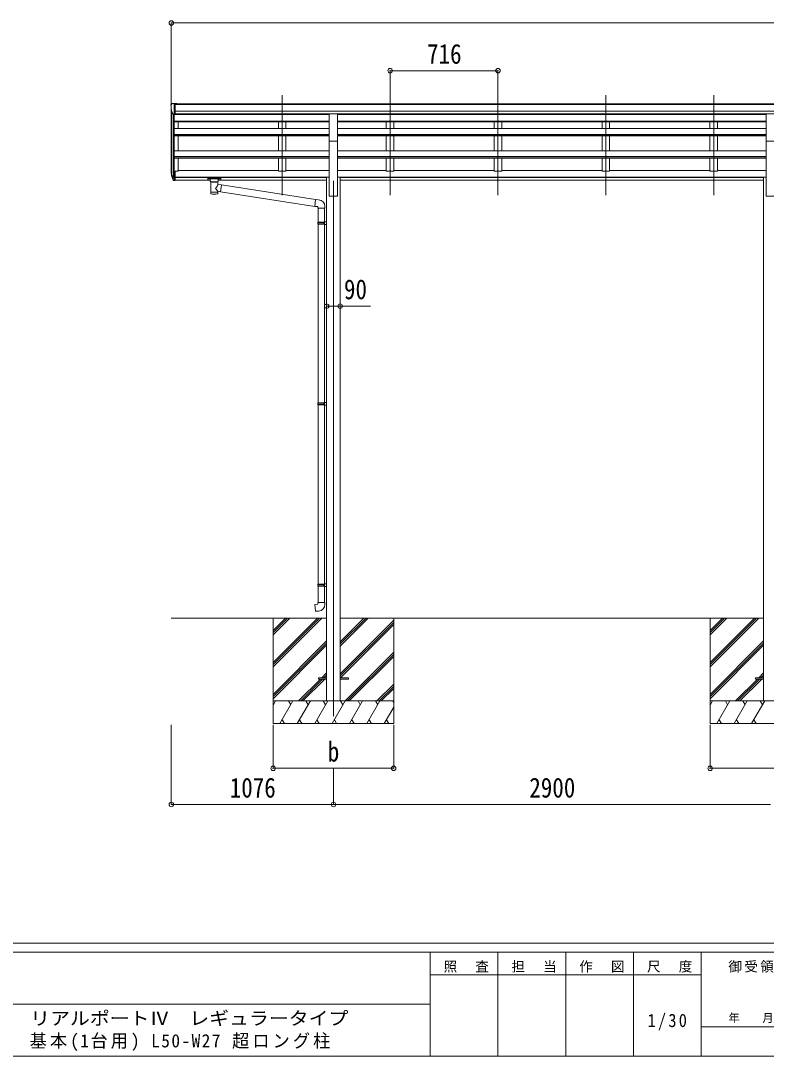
# Model space of a CAD drawing. Units: millimetres at full size, sheet at 1:30. Extents: x -8385 to 8479, y -5853 to 5787.
# Drawn here: x 31 to 4979, y -5853 to 1018 of the extents above; entities that cross this region are included whole.
import ezdxf
from ezdxf.enums import TextEntityAlignment as Align

# ---------------------------------------------------------------- set-up
doc = ezdxf.new("R2010")
doc.units = ezdxf.units.MM
doc.header["$LTSCALE"] = 30
doc.header["$PDMODE"] = 32
doc.header["$PDSIZE"] = 30
for name, color, linetype, lineweight in [('0-0_0', 7, 'Continuous', 9), ('0-1_本体', 4, 'Continuous', 9), ('0-2_部品', 7, 'Continuous', 9), ('0-8_PARTS2', 2, 'Continuous', 9), ('0-A_寸法', 6, 'Continuous', 9), ('F-0_240', 7, 'Continuous', 9)]:
    doc.layers.add(name, color=color, linetype=linetype, lineweight=lineweight)
doc.styles.add('ＭＳ ゴシック', font='')
doc.styles.get('ＭＳ ゴシック').set_extended_font_data('MS Gothic')

msp = doc.modelspace()

# ---------------------------------------------------------------- linework, layer by layer
at = {"layer": '0-0_0'}
for p, q in [((1030.51, -2945.47), (2061.31, -2945.47)), ((1706.51, -2945.47), (1706.51, -3645.47)), ((1706.51, -3239.65), (2000.69, -2945.47)), ((1706.51, -3253.79), (2014.83, -2945.47)), ((1706.51, -3267.93), (2028.97, -2945.47)), ((1706.51, -3055.8), (1816.84, -2945.47)), ((1706.51, -3041.66), (1802.69, -2945.47)), ((1706.51, -3027.52), (1788.55, -2945.47)), ((2151.71, -2945.47), (4961.31, -2945.47)), ((2151.71, -3131.1), (2337.34, -2945.47)), ((2151.71, -3116.96), (2323.19, -2945.47)), ((2151.71, -3102.82), (2309.05, -2945.47)), ((2506.51, -2945.47), (2506.51, -3645.47)), ((4606.51, -2945.47), (4606.51, -3645.47)), ((4606.51, -3239.65), (4900.69, -2945.47)), ((4606.51, -3253.79), (4914.83, -2945.47)), ((4606.51, -3267.93), (4928.97, -2945.47)), ((4606.51, -3055.8), (4716.84, -2945.47)), ((4606.51, -3041.66), (4702.69, -2945.47)), ((4606.51, -3027.52), (4688.55, -2945.47)), ((2151.71, -3314.95), (2506.51, -2960.15)), ((2151.71, -3329.09), (2506.51, -2974.29)), ((2153.97, -3340.97), (2506.51, -2988.44)), ((1706.51, -3451.78), (2061.31, -3096.98)), ((1706.51, -3465.92), (2061.31, -3111.13)), ((1706.51, -3480.07), (2061.31, -3125.27)), ((4606.51, -3451.78), (4961.31, -3096.98)), ((4606.51, -3465.92), (4961.31, -3111.13)), ((4606.51, -3480.07), (4961.31, -3125.27)), ((2183.31, -3495.47), (2506.51, -3172.28)), ((2197.46, -3495.47), (2506.51, -3186.43)), ((2211.6, -3495.47), (2506.51, -3200.57)), ((1874.95, -3495.47), (2020.45, -3349.97)), ((1889.09, -3495.47), (2034.59, -3349.97)), ((1903.23, -3495.47), (2048.73, -3349.97)), ((2029.45, -3340.97), (2061.31, -3309.11)), ((2043.59, -3340.97), (2061.31, -3323.26)), ((2057.73, -3340.97), (2061.31, -3337.4)), ((4774.95, -3495.47), (4920.45, -3349.97)), ((4789.09, -3495.47), (4934.59, -3349.97)), ((4803.23, -3495.47), (4948.73, -3349.97)), ((4929.45, -3340.97), (4961.31, -3309.11)), ((4943.59, -3340.97), (4961.31, -3323.26)), ((4957.73, -3340.97), (4961.31, -3337.4)), ((2395.45, -3495.47), (2506.51, -3384.41)), ((2409.59, -3495.47), (2506.51, -3398.56)), ((2423.73, -3495.47), (2506.51, -3412.7)), ((2506.51, -3495.47), (1706.51, -3495.47)), ((1706.51, -3522.98), (1722.38, -3495.47)), ((1751.25, -3645.47), (1837.85, -3495.47)), ((1822.85, -3521.45), (1807.85, -3495.47)), ((1866.72, -3645.47), (1953.32, -3495.47)), ((1938.32, -3521.45), (1923.32, -3495.47)), ((1982.19, -3645.47), (2068.79, -3495.47)), ((2053.79, -3521.45), (2038.79, -3495.47)), ((2097.66, -3645.47), (2184.26, -3495.47)), ((2169.26, -3521.45), (2154.26, -3495.47)), ((2213.13, -3645.47), (2299.73, -3495.47)), ((2284.73, -3521.45), (2269.73, -3495.47)), ((2328.6, -3645.47), (2415.21, -3495.47)), ((2385.2, -3495.47), (2400.2, -3521.45)), ((2500.67, -3495.47), (2506.51, -3505.57)), ((5406.51, -3495.47), (4606.51, -3495.47)), ((4606.51, -3522.98), (4622.38, -3495.47)), ((4651.25, -3645.47), (4737.85, -3495.47)), ((4722.85, -3521.45), (4707.85, -3495.47)), ((4766.72, -3645.47), (4853.32, -3495.47)), ((4838.32, -3521.45), (4823.32, -3495.47)), ((4882.19, -3645.47), (4968.79, -3495.47)), ((4953.79, -3521.45), (4938.79, -3495.47)), ((2444.07, -3645.47), (2506.51, -3537.33)), ((1766.25, -3619.49), (1781.25, -3645.47)), ((1881.72, -3619.49), (1896.72, -3645.47)), ((1997.19, -3619.49), (2012.19, -3645.47)), ((2112.66, -3619.49), (2127.66, -3645.47)), ((2228.13, -3619.49), (2243.13, -3645.47)), ((2343.6, -3619.49), (2358.6, -3645.47)), ((2459.07, -3619.49), (2474.07, -3645.47)), ((4666.25, -3619.49), (4681.25, -3645.47)), ((4781.72, -3619.49), (4796.72, -3645.47)), ((4897.19, -3619.49), (4912.19, -3645.47)), ((1706.51, -3645.47), (2506.51, -3645.47)), ((4606.51, -3645.47), (5406.51, -3645.47))]:
    msp.add_line(p, q, dxfattribs=at)
at = {"layer": '0-1_本体'}
for p, q in [((1030.51, 15.39), (1030.51, 430.75)), ((1057.01, 467.51), (6056.01, 467.51)), ((1057.01, 462.16), (6056.01, 462.16)), ((1057.01, 418.63), (6056.01, 418.63)), ((1034.79, 411.96), (1034.79, -6.61)), ((1044.51, 396.6), (1044.51, -24.61)), ((1050.51, 396.13), (1050.51, 19.82)), ((2079.01, 395.44), (1050.51, 395.44)), ((2079.01, 351.96), (1050.51, 351.96)), ((2079.01, 347.88), (1050.51, 347.88)), ((1057.01, 400.96), (6056.01, 400.96)), ((2079.01, 398.58), (1057.01, 398.58)), ((1075.51, 398.58), (1075.51, 395.44)), ((1075.51, 347.85), (1075.51, 302.86)), ((1741.51, 395.44), (1741.51, 398.58)), ((1741.51, 302.73), (1741.51, 347.88)), ((1791.51, 395.44), (1791.51, 398.58)), ((1791.51, 302.73), (1791.51, 347.88)), ((2134.01, 398.58), (4979.01, 398.58)), ((2134.01, 395.44), (4979.01, 395.44)), ((2134.01, 351.96), (4979.01, 351.96)), ((2134.01, 347.88), (4979.01, 347.88)), ((2457.51, 395.44), (2457.51, 398.58)), ((2457.51, 302.73), (2457.51, 347.88)), ((2507.51, 395.44), (2507.51, 398.58)), ((2507.51, 302.73), (2507.51, 347.88)), ((3173.51, 395.44), (3173.51, 398.58)), ((3173.51, 302.73), (3173.51, 347.88)), ((3223.51, 395.44), (3223.51, 398.58)), ((3223.51, 302.73), (3223.51, 347.88)), ((3889.51, 395.44), (3889.51, 398.58)), ((3889.51, 302.73), (3889.51, 347.88)), ((3939.51, 395.44), (3939.51, 398.58)), ((3939.51, 302.73), (3939.51, 347.88)), ((4605.51, 395.44), (4605.51, 398.58)), ((4605.51, 302.73), (4605.51, 347.88)), ((4655.51, 395.44), (4655.51, 398.58)), ((4655.51, 302.73), (4655.51, 347.88)), ((2079.01, 302.73), (1050.51, 302.73)), ((2134.01, 302.73), (4979.01, 302.73)), ((2079.01, 261.99), (1050.51, 261.99)), ((2079.01, 260.5), (1050.51, 260.5)), ((2079.01, 253.71), (1050.51, 253.71)), ((1075.51, 253.68), (1075.51, 155.42)), ((1741.51, 155.42), (1741.51, 253.71)), ((1791.51, 155.42), (1791.51, 253.71)), ((2079.01, -145.47), (2079.01, 267.17)), ((2134.01, -145.47), (2134.01, 267.17)), ((2134.01, 261.99), (4979.01, 261.99)), ((2134.01, 260.5), (4979.01, 260.5)), ((2134.01, 253.71), (4979.01, 253.71)), ((2457.51, 155.42), (2457.51, 253.71)), ((2507.51, 155.42), (2507.51, 253.71)), ((3173.51, 155.42), (3173.51, 253.71)), ((3223.51, 155.42), (3223.51, 253.71)), ((3889.51, 155.42), (3889.51, 253.71)), ((3939.51, 155.42), (3939.51, 253.71)), ((4605.51, 155.42), (4605.51, 253.71)), ((4655.51, 155.42), (4655.51, 253.71)), ((4979.01, -145.47), (4979.01, 267.17)), ((2079.11, 155.42), (1050.51, 155.42)), ((2133.9, 155.42), (4979.01, 155.42)), ((2079.17, 116.21), (1050.51, 116.21)), ((2079.09, 114.73), (1050.51, 114.73)), ((2079.1, 105.07), (1050.51, 105.07)), ((1075.51, 105.16), (1075.51, 19)), ((1741.51, 105.07), (1741.51, 19)), ((1791.51, 105.07), (1791.51, 19)), ((2133.84, 116.21), (4979.01, 116.21)), ((2133.91, 105.07), (4979.01, 105.07)), ((2133.93, 114.73), (4979.01, 114.73)), ((2457.51, 105.07), (2457.51, 19)), ((2507.51, 105.07), (2507.51, 19)), ((3173.51, 105.07), (3173.51, 19)), ((3223.51, 105.07), (3223.51, 19)), ((3889.51, 105.07), (3889.51, 19)), ((3939.51, 105.07), (3939.51, 19)), ((4605.51, 105.07), (4605.51, 19)), ((4655.51, 105.07), (4655.51, 19)), ((1057.01, 19), (1075.51, 19)), ((1075.51, 23.8), (1741.51, 23.8)), ((1741.51, 19), (1791.51, 19)), ((2079.24, 23.8), (1791.51, 23.8)), ((2079.24, 23.8), (1791.51, 23.8)), ((2133.77, 23.8), (2457.51, 23.8)), ((2457.51, 19), (2507.51, 19)), ((3173.51, 23.8), (2507.51, 23.8)), ((3173.51, 19), (3223.51, 19)), ((3889.51, 23.8), (3223.51, 23.8)), ((3889.51, 19), (3939.51, 19)), ((4605.51, 23.8), (3939.51, 23.8)), ((4605.51, 19), (4655.51, 19)), ((4979.01, 23.8), (4655.51, 23.8)), ((1057.01, -20.33), (2061.31, -20.33)), ((1057.01, -21.69), (2061.31, -21.69)), ((1057.01, -39.07), (1288.51, -39.07)), ((1342.51, -39.07), (2061.31, -39.07)), ((2061.31, -19.09), (2079.01, -19.09)), ((2061.31, -19.09), (2061.31, -3495.47)), ((2134.01, -19.09), (2151.71, -19.09)), ((2151.71, -19.09), (2151.71, -3495.47)), ((2151.71, -20.51), (4961.18, -20.51)), ((2151.71, -21.89), (4961.31, -21.89)), ((2151.71, -39.07), (4961.31, -39.07)), ((4961.31, -19.09), (4979.01, -19.09)), ((4961.31, -19.09), (4961.31, -3495.47)), ((2078.75, -145.47), (2133.75, -145.47)), ((4979.01, -145.47), (5034.01, -145.47))]:
    msp.add_line(p, q, dxfattribs=at)
at = {"layer": '0-2_部品'}
for p, q in [((1028.51, 459.74), (1028.51, 459.11)), ((1035.42, 468.54), (1031.35, 462.73)), ((1042.88, 397.94), (1033.61, 414)), ((1038.51, 469.11), (1036.17, 468.97)), ((1038.51, 469.11), (1057.01, 469.11)), ((1050.51, 396.13), (1050.51, 469.11)), ((1057.01, 469.11), (1067.01, 469.02)), ((1057.01, 397.13), (1057.01, 469.11)), ((1067.01, 467.51), (1067.01, 469.02)), ((1050.51, 396.13), (1045.3, 396.44)), ((1057.01, 397.13), (1050.51, 397.13)), ((2079.01, 399.24), (2134.01, 399.24)), ((2079.01, 218.31), (2079.01, 399.24)), ((2134.01, 218.31), (2134.01, 399.24)), ((4979.01, 399.24), (5034.01, 399.24)), ((4979.01, 218.31), (4979.01, 399.24)), ((2079.01, 218.31), (2134.01, 218.31)), ((4979.01, 218.31), (5034.01, 218.31)), ((1050.51, 19.82), (1050.51, -42.06)), ((1057.01, 19.82), (1050.51, 19.82)), ((1057.01, 19.82), (1057.01, -41.24)), ((1032.9, -6.22), (1043.06, -25.39)), ((1044.07, -24.14), (1034.32, -5.72)), ((1035.48, -23.07), (1043.06, -40.56)), ((1050.51, -24.89), (1045.37, -24.89)), ((1050.51, -26.89), (1045.66, -26.89)), ((1050.51, -42.06), (1045.66, -42.06)), ((1057.01, -18.49), (1050.51, -18.49)), ((1057.01, -23.89), (1050.51, -23.89)), ((1057.01, -41.24), (1050.51, -41.24)), ((1272.01, -26.95), (1272.01, -37.71)), ((1272.01, -27.14), (1272.01, -28.68)), ((1274.01, -26.29), (1357.01, -26.29)), ((1274.01, -28.47), (1357.01, -28.47)), ((1274.01, -38.38), (1288.51, -38.38)), ((1288.51, -45.18), (1288.51, -34.91)), ((1292.61, -49.68), (1292.59, -129.98)), ((1338.41, -67.26), (1338.41, -49.67)), ((1363.63, -71.16), (1338.41, -67.25)), ((1342.51, -45.18), (1342.51, -34.91)), ((1342.51, -38.38), (1357.01, -38.38)), ((1359.01, -26.95), (1359.01, -37.71)), ((1338.42, -129.98), (1338.41, -113.35)), ((1338.41, -113.6), (1356.61, -116.42)), ((1363.63, -71.16), (1356.61, -116.42)), ((1983.58, -213.79), (1356.61, -116.42)), ((1363.63, -71.16), (1987.59, -167.96)), ((2008.43, -169.78), (1987.59, -167.96)), ((2003.51, -225.53), (2049.51, -225.53)), ((2005.51, -225.53), (2005.51, -319.53)), ((2047.51, -225.53), (2047.51, -316.97)), ((2049.51, -225.53), (2049.51, -214.61)), ((2003.51, -321.53), (2004.51, -319.53)), ((2003.51, -321.53), (2047.51, -321.53)), ((2003.51, -321.53), (2003.51, -329.53)), ((2003.51, -329.53), (2047.51, -329.53)), ((2003.51, -329.53), (2004.51, -331.53)), ((2004.51, -319.53), (2047.51, -319.53)), ((2004.51, -331.53), (2047.51, -331.53)), ((2005.51, -331.53), (2005.51, -1517.72)), ((2043.03, -321.53), (2042.6, -319.53)), ((2045.51, -317.03), (2061.51, -316.56)), ((2045.51, -319.03), (2045.51, -317.03)), ((2045.51, -319.03), (2047.51, -319.03)), ((2045.51, -334.03), (2045.51, -332.03)), ((2045.51, -334.03), (2061.51, -334.5)), ((2047.51, -334.09), (2047.51, -1515.16)), ((2061.51, -316.56), (2061.51, -334.5)), ((2003.51, -1519.72), (2004.51, -1517.72)), ((2003.51, -1519.72), (2047.51, -1519.72)), ((2003.51, -1519.72), (2003.51, -1527.72)), ((2003.51, -1527.72), (2047.51, -1527.72)), ((2003.51, -1527.72), (2004.51, -1529.72)), ((2004.51, -1517.72), (2047.51, -1517.72)), ((2004.51, -1529.72), (2047.51, -1529.72)), ((2005.51, -1529.72), (2005.51, -2720.88)), ((2043.03, -1519.72), (2042.6, -1517.72)), ((2045.51, -1515.22), (2061.51, -1514.75)), ((2045.51, -1517.22), (2045.51, -1515.22)), ((2045.51, -1517.22), (2047.51, -1517.22)), ((2045.51, -1532.22), (2045.51, -1530.22)), ((2045.51, -1532.22), (2061.51, -1532.69)), ((2047.51, -1532.28), (2047.51, -2718.32)), ((2061.51, -1514.75), (2061.51, -1532.69)), ((2003.51, -2722.88), (2004.51, -2720.88)), ((2003.51, -2722.88), (2047.51, -2722.88)), ((2003.51, -2722.88), (2003.51, -2730.88)), ((2003.51, -2730.88), (2047.51, -2730.88)), ((2003.51, -2730.88), (2004.51, -2732.88)), ((2004.51, -2720.88), (2047.51, -2720.88)), ((2004.51, -2732.88), (2047.51, -2732.88)), ((2005.51, -2732.88), (2005.51, -2842.88)), ((2043.03, -2722.88), (2042.6, -2720.88)), ((2045.51, -2718.38), (2061.51, -2717.91)), ((2045.51, -2720.38), (2045.51, -2718.38)), ((2045.51, -2720.38), (2047.51, -2720.38)), ((2045.51, -2735.38), (2045.51, -2733.38)), ((2045.51, -2735.38), (2061.51, -2735.85)), ((2047.51, -2735.44), (2047.51, -2842.88)), ((2061.51, -2717.91), (2061.51, -2735.85)), ((2003.51, -2842.88), (2049.51, -2842.88)), ((2003.51, -2852.88), (2003.51, -2842.88)), ((2049.51, -2842.88), (2049.51, -2853.79))]:
    msp.add_line(p, q, dxfattribs=at)
at = {"layer": '0-2_部品', "color": 4}
for p, q in [((2006.71, -3340.97), (2006.71, -3349.97)), ((2061.51, -3340.97), (2006.71, -3340.97)), ((2061.51, -3349.97), (2006.71, -3349.97)), ((2206.31, -3340.97), (2151.51, -3340.97)), ((4906.71, -3340.97), (4906.71, -3349.97)), ((4961.51, -3340.97), (4906.71, -3340.97)), ((4961.51, -3349.97), (4906.71, -3349.97))]:
    msp.add_line(p, q, dxfattribs=at)
at = {"layer": '0-2_部品'}
for points in [[(1272.01, -26.95), (1272.04, -26.76), (1272.13, -26.62), (1272.22, -26.53), (1272.33, -26.47), (1272.45, -26.42), (1272.74, -26.36), (1273.23, -26.31), (1273.77, -26.29), (1274.01, -26.29)], [(1272.01, -37.71), (1272.04, -37.91), (1272.13, -38.04), (1272.22, -38.14), (1272.33, -38.2), (1272.45, -38.24), (1272.74, -38.31), (1273.23, -38.35), (1273.77, -38.37), (1274.01, -38.38)], [(1288.54, -45.13), (1288.52, -45.48), (1288.77, -46.44), (1289.29, -47.32), (1290.09, -48.16), (1291.2, -48.96), (1292.61, -49.68)], [(1338.41, -49.67), (1338.64, -49.58), (1339.99, -48.84), (1341.11, -48), (1341.86, -47.13), (1342.32, -46.23), (1342.5, -45.34)], [(1357.01, -26.29), (1357.36, -26.29), (1357.89, -26.32), (1358.34, -26.37), (1358.64, -26.45), (1358.81, -26.54), (1358.93, -26.68), (1359, -26.86), (1359.01, -26.95)], [(1357.01, -38.38), (1357.36, -38.37), (1357.89, -38.35), (1358.34, -38.3), (1358.64, -38.22), (1358.81, -38.12), (1358.93, -37.98), (1359, -37.8), (1359.01, -37.71)], [(1987.59, -167.96), (1983.58, -213.79), (2003.51, -215.53), (2003.51, -225.53)], [(2043.03, -321.53), (2043.03, -329.53), (2042.6, -331.53)], [(2045.51, -332.03), (2047.51, -332.03), (2047.51, -319.03)], [(2043.03, -1519.72), (2043.03, -1527.72), (2042.6, -1529.72)], [(2045.51, -1530.22), (2047.51, -1530.22), (2047.51, -1517.22)], [(2043.03, -2722.88), (2043.03, -2730.88), (2042.6, -2732.88)], [(2045.51, -2733.38), (2047.51, -2733.38), (2047.51, -2720.38)], [(2008.43, -2898.62), (1987.59, -2900.45), (1983.58, -2854.62), (2003.51, -2852.88)]]:
    msp.add_lwpolyline(points, dxfattribs=at)
at = {"layer": '0-2_部品', "color": 4}
msp.add_lwpolyline([(2206.31, -3340.97), (2206.31, -3349.97), (2151.51, -3349.97)], dxfattribs=at)
at = {"layer": '0-2_部品'}
for centre, radius, start, end in [((1031.51, 459.74), 3, 93, 180), ((1230.51, 459.11), 202, 180, 192.90261), ((1036.23, 467.97), 1, 93.5, 145), ((1045.48, 399.44), 3, 210, 266.5), ((1119.17, 15.95), 89.07, 174.49576, 194.41188), ((1118.45, 20.23), 88.05, 177.22392, 197.21071), ((1163.72, 13.01), 133.22, 183.27987, 195.71302), ((1045.66, -23.89), 3, 210, 270), ((1045.66, -39.06), 3, 210, 270), ((1045.37, -23.39), 1.5, 210, 270), ((2004.51, -214.61), 45, 0, 85), ((2004.51, -2853.79), 45, 275, 0)]:
    msp.add_arc(centre, radius, start, end, dxfattribs=at)
for centre, major_axis, ratio, start_param, end_param in [((1274.01, -28.68), (2, 0), 0.109601, 1.5707963, 3.1415927), ((1315.51, -34.91), (27, 0), 0.122176, 6.2831853, 9.424778), ((1315.52, -50.14), (-22.91, 0.42), 0.072511, 0.0008029, 1.5715993), ((1315.52, -51.76), (-22.91, 0.42), 0.072511, 0.0008029, 1.5715993), ((1315.49, -50.14), (22.92, 0.42), 0.07247, 4.71158, 6.2823764), ((1315.49, -51.76), (22.92, 0.42), 0.07247, 4.71158, 6.2823764), ((1315.51, -93.8), (-22.81, -26.62), 0.234429, 1.6855472, 3.1268519), ((1326.51, -45.18), (16, 0), 0.361356, 6.2636979, 6.2831853), ((1357.01, -28.68), (2, 0), 0.109601, 0, 1.5707963), ((1315.51, -129.98), (22.92, 0), 0.101955, 3.1415499, 6.2833984), ((1315.51, -117.53), (22.91, 0), 0.122865, 3.1415927, 6.2831853), ((1318.06, -91.15), (20.32, -22.25), 0.045535, 0.0389954, 1.3075346)]:
    msp.add_ellipse(centre, major_axis=major_axis, ratio=ratio, start_param=start_param, end_param=end_param, dxfattribs=at)
at = {"layer": '0-8_PARTS2'}
for p, q in [((1766.51, -139.27), (1766.51, 523.26)), ((2482.51, -139.27), (2482.51, 523.26)), ((3198.51, -139.27), (3198.51, 523.26)), ((3914.51, -139.27), (3914.51, 523.26)), ((4630.51, -139.27), (4630.51, 523.26)), ((2106.51, -45.47), (2106.51, -3595.47))]:
    msp.add_line(p, q, dxfattribs=at)
at = {"layer": '0-A_寸法'}
for p, q in [((1030.51, 1002.89), (1030.51, 457.26)), ((1030.51, 1002.89), (6082.51, 1002.89)), ((2482.51, 686.27), (2482.51, 457.26)), ((2482.51, 686.27), (3198.51, 686.27)), ((3198.51, 686.27), (3198.51, 457.26)), ((2061.51, -875.65), (2151.51, -875.65)), ((2151.51, -875.65), (2351.51, -875.65)), ((1030.51, -4181.84), (1030.51, -3652.89)), ((1706.51, -3941.86), (1706.51, -3652.89)), ((2506.51, -3941.86), (2506.51, -3652.89)), ((4606.51, -3941.86), (4606.51, -3652.89)), ((1706.51, -3941.86), (2506.51, -3941.86)), ((2106.51, -4181.84), (2106.51, -3941.86)), ((4606.51, -3941.86), (5406.51, -3941.86)), ((1030.51, -4181.84), (2106.51, -4181.84)), ((2106.51, -4181.84), (5006.51, -4181.84))]:
    msp.add_line(p, q, dxfattribs=at)
for p in [(1030.51, 1002.89), (2482.51, 686.27), (3198.51, 686.27), (2061.51, -875.65), (2151.51, -875.65), (1706.51, -3941.86), (2506.51, -3941.86), (4606.51, -3941.86), (1030.51, -4181.84), (2106.51, -4181.84)]:
    msp.add_point(p, dxfattribs=at)
at = {"layer": 'F-0_240', "color": 5}
for p, q in [((-8385.45, -5102.66), (8054.55, -5102.66)), ((-8385.45, -5162.66), (5387.79, -5162.66)), ((2747.79, -5162.66), (2747.79, -5852.66)), ((3197.79, -5162.66), (3197.79, -5852.66)), ((3647.79, -5162.66), (3647.79, -5852.66)), ((4097.79, -5162.66), (4097.79, -5852.66)), ((4547.79, -5162.66), (4547.79, -5852.66)), ((2747.79, -5312.66), (4547.79, -5312.66)), ((-3402.21, -5507.66), (2747.79, -5507.66)), ((4547.79, -5657.66), (5387.79, -5657.66)), ((-8385.45, -5852.66), (8054.55, -5852.66))]:
    msp.add_line(p, q, dxfattribs=at)

# ---------------------------------------------------------------- texts
at = {"layer": '0-A_寸法', "color": 7, "style": 'ＭＳ ゴシック', "width": 0.85}
for s, p in [('716', (2728.01, 692.27)), ('90', (2176.51, -869.65)), ('b', (2069.01, -3936.86)), ('1076', (1418.51, -4175.84)), ('2900', (3406.51, -4175.84))]:
    msp.add_text(s, height=132, dxfattribs=at).set_placement(p, align=Align.BOTTOM_LEFT)
at = {"layer": 'F-0_240', "style": 'ＭＳ ゴシック', "width": 1.1}
msp.add_text('リアルポートⅣ\u3000レギュラータイプ', height=87.98, dxfattribs=at).set_placement((93.72, -5671.05), align=Align.BOTTOM_LEFT)
at = {"layer": 'F-0_240', "style": 'ＭＳ ゴシック'}
msp.add_text('年\u3000\u3000月\u3000\u3000日', height=54.99, dxfattribs=at).set_placement((4727.79, -5642.66), align=Align.BOTTOM_LEFT)
at = {"layer": 'F-0_240', "attachment_point": 7, "style": 'ＭＳ ゴシック'}
for s, insert, char_height in [('\\T1.17;照\u3000査', (2837.79, -5297.66), 65.98), ('\\T1.17;担\u3000当', (3287.79, -5297.66), 65.98), ('\\T1.17;作\u3000図', (3737.79, -5297.66), 65.98), ('\\T1.17;尺\u3000度', (4187.79, -5297.66), 65.98), ('\\T1.17;御受領印', (4727.79, -5297.66), 65.98), ('\\T1.28;\\W0.9;1/30', (4191.54, -5680.16), 87.98), ('\\T1.18;\\W0.95;基本(1台用)\\~L50-W27\\~超ロング柱', (90.66, -5817.05), 87.98)]:
    msp.add_mtext(s, dxfattribs=dict(at, insert=insert, char_height=char_height))

doc.saveas('drawing.dxf')
